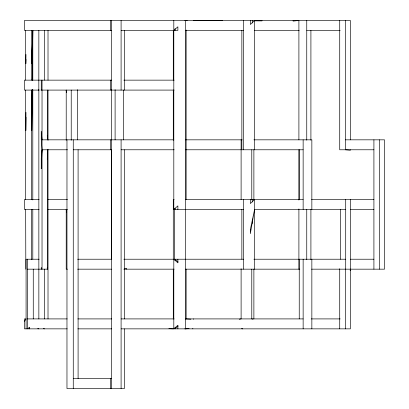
<?xml version="1.0" encoding="UTF-8"?>
<svg xmlns="http://www.w3.org/2000/svg" width="409" height="409" viewBox="0 0 409 409"><rect width="100%" height="100%" fill="white"/><g stroke="black" fill="none" stroke-linecap="round" stroke-linejoin="round"><path stroke-width="0.61" d="M26.084 328.856L26.084 259.219L39.121 259.219M27.342 259.219L27.342 328.856L29.673 327.226L29.673 328.856M38.829 90.092L38.855 30.399M41.258 90.092L41.258 80.144M42.03 80.144L42.03 269.168L41.258 267.44L41.258 269.168M110.389 90.092L110.389 80.144M110.389 30.399L110.389 20.45M111.417 20.45L111.417 90.092M124.418 328.856L124.413 388.55L66.969 388.55L66.969 139.832M126.458 269.168L126.458 268.258L124.218 268.984M175.072 327.614L175.072 328.856L178.109 326.045M177.884 209.474L177.884 205.855L173.81 209.474L173.81 20.45M185.349 209.474L185.349 20.45M243.539 269.168L243.539 199.526M303.141 328.856L303.141 259.219M339.721 20.45L339.721 149.781L373.913 149.781L373.913 139.832M25.971 112.337L25.828 130.604L25.971 117.204M32.153 89.469L31.769 130.604L32.188 89.755M32.25 80.578L32.797 30.399L31.769 58.236L31.769 63.799L32.797 30.399L32.797 80.113M32.285 80.184L32.797 30.399M25.966 59.392L25.828 63.799L25.971 54.438M47.25 159.265L47.628 149.781L47.25 154.091M350.237 270.421L350.355 269.168L350.355 328.856L121.095 328.856M350.211 270.431L350.355 269.168M24.484 321.3L26.084 318.908L24.484 318.908L24.484 328.856L67.204 328.856M173.81 30.399L177.884 26.779L177.884 30.399L121.095 30.399M185.599 30.399L186.78 30.128M239.265 319.25L241.111 318.908L241.111 268.744M185.599 328.856L186.78 328.647M184.796 328.856L189.111 328.621M111.729 30.399L24.484 30.399L24.484 20.45L350.355 20.45L350.355 139.832M185.349 30.399L243.539 30.399M254.337 30.399L299.194 30.399M306.755 20.45L306.755 30.399L340.191 30.399M111.616 80.144L24.484 80.144L24.484 90.092L39.121 90.092M123.855 80.144L174.142 80.144M40.915 90.092L174.142 90.092M173.81 139.832L42.03 139.832L41.258 131.212L41.258 139.438L42.03 149.781L41.258 168.748L41.258 158.406L42.03 149.781L67.465 149.781M185.599 139.832L242.154 139.832M253.882 139.832L311.852 139.832L311.852 209.474M345.447 139.832L384.516 139.832L384.516 269.168L311.571 269.168M73.262 149.781L111.616 149.781M121.095 149.781L174.142 149.781M185.763 149.781L241.54 149.781M303.141 149.781L241.857 149.781L241.857 30.399M39.121 199.526L24.484 199.526L24.484 209.474L39.121 209.474M47.802 199.526L67.505 199.526M174.142 199.526L173.283 199.526L173.283 259.219M185.349 199.526L303.141 199.526M311.525 199.526L373.913 199.526M47.802 209.474L67.505 209.474M173.81 209.474L243.539 209.474M254.337 209.474L345.707 209.474M350.411 209.474L373.913 209.474M77.644 259.219L111.442 259.219L111.442 149.781M123.855 259.219L243.539 259.219M253.882 259.219L345.707 259.219M350.355 259.219L373.913 259.219M25.828 269.168L25.665 209.474M27.342 269.168L47.628 269.168L47.628 149.781M67.465 269.168L66.212 269.168L66.212 209.474L66.483 211.974L66.212 209.474M77.644 269.168L111.442 269.168M123.855 269.168L174.142 269.168M185.349 269.168L299.792 269.168M27.342 318.908L67.204 318.908M77.848 318.908L111.729 318.908M121.095 318.908L174.142 318.908M185.349 318.908L303.141 318.908M311.208 318.908L340.191 318.908M77.848 328.856L111.729 328.856M73.262 378.601L111.616 378.601M193.273 20.45L222.496 20.654M254.337 20.854L261.98 20.9L261.98 20.45M168.866 328.631L173.283 328.856M185.599 318.908L190.911 319.214M184.796 20.45L187.266 20.66M241.54 328.642L242.762 328.856M252.977 319.173L251.78 318.908L251.78 269.168M37.705 328.56L38.86 328.856M43.405 328.56L44.535 328.856M178.109 262.031L175.072 259.219L175.072 260.487M47.122 268.018L47.628 269.168M66.212 90.092L66.483 92.592L66.212 90.092L66.212 140.256M47.25 135.522L47.628 139.832L47.628 90.092M379.608 139.832L379.608 269.168M373.913 149.781L373.913 269.168M350.62 199.526L350.62 269.168M350.355 149.781L350.355 150.215L345.447 149.781L345.447 20.45M345.707 199.526L345.707 269.168M345.447 269.168L345.447 328.856M340.503 209.474L340.503 259.219M339.721 268.744L339.721 328.856M311.852 259.219L311.852 328.856M310.912 30.399L310.912 140.169M310.912 209.474L310.912 259.643M306.755 30.399L306.755 140.169M306.755 209.474L306.755 259.643M303.141 139.832L303.141 209.474M299.24 149.781L299.24 199.526M299.24 259.219L299.24 318.908M298.902 139.832L298.902 20.45L293.11 21.115L293.11 20.45M298.902 149.781L298.902 200.047M298.902 208.953L298.902 269.168M254.582 149.781L254.577 20.45L250.323 24.484L250.323 20.45M254.577 269.168L254.577 199.526L250.318 203.559L250.318 199.526M253.882 149.781L253.882 199.95M253.882 269.168L253.882 318.908M252.45 20.45L252.45 23.001M252.45 199.526L252.45 202.015M252.45 218.999L252.45 223.447M251.78 149.781L251.78 199.95M243.539 20.45L243.539 149.781M241.857 209.474L241.857 259.219M241.111 139.832L241.111 199.526M193.273 318.908L193.273 319.347M192.813 328.422L192.813 328.856M186.131 30.399L186.131 199.526M186.131 269.168L186.131 318.908M185.599 209.474L185.599 259.741M185.349 259.219L185.349 328.856M177.884 259.219L177.884 262.839L173.81 259.219L173.81 328.856L177.884 325.237L177.884 328.856M175.072 28.533L175.072 30.399M175.072 208.207L175.072 209.474M174.571 209.05L174.571 259.219M173.283 30.399L173.283 80.144M173.283 90.092L173.283 140.256M173.283 269.168L173.283 318.908M124.418 30.399L124.418 90.092M124.418 149.781L124.418 318.908M123.661 90.092L123.661 139.873M121.095 20.45L121.095 90.092M121.095 139.832L121.095 388.55M115.103 89.668L115.103 139.832M111.442 89.668L111.442 139.832M111.417 139.832L111.417 388.55M110.389 139.832L110.389 149.781M110.389 378.601L110.389 388.55M78.093 149.781L78.093 378.601M77.505 89.668L77.505 139.832M73.262 139.832L73.262 388.55M71.222 90.092L71.222 140.256M48.017 30.399L48.017 80.144M48.017 90.092L48.017 140.353M48.017 149.259L48.017 318.908M44.535 30.399L44.535 80.113M44.535 269.168L44.535 318.908M38.855 89.673L38.855 318.908M33.262 269.168L33.262 318.908M32.797 89.673L32.797 199.94M32.797 209.5L32.797 259.219M31.611 30.399L31.611 80.144M31.611 90.092L31.611 199.526M31.611 209.474L31.611 259.643M25.665 30.399L25.665 80.144M25.665 90.092L25.665 199.526M250.323 229.643L250.318 233.677L254.577 209.474L250.323 229.643"/></g></svg>
